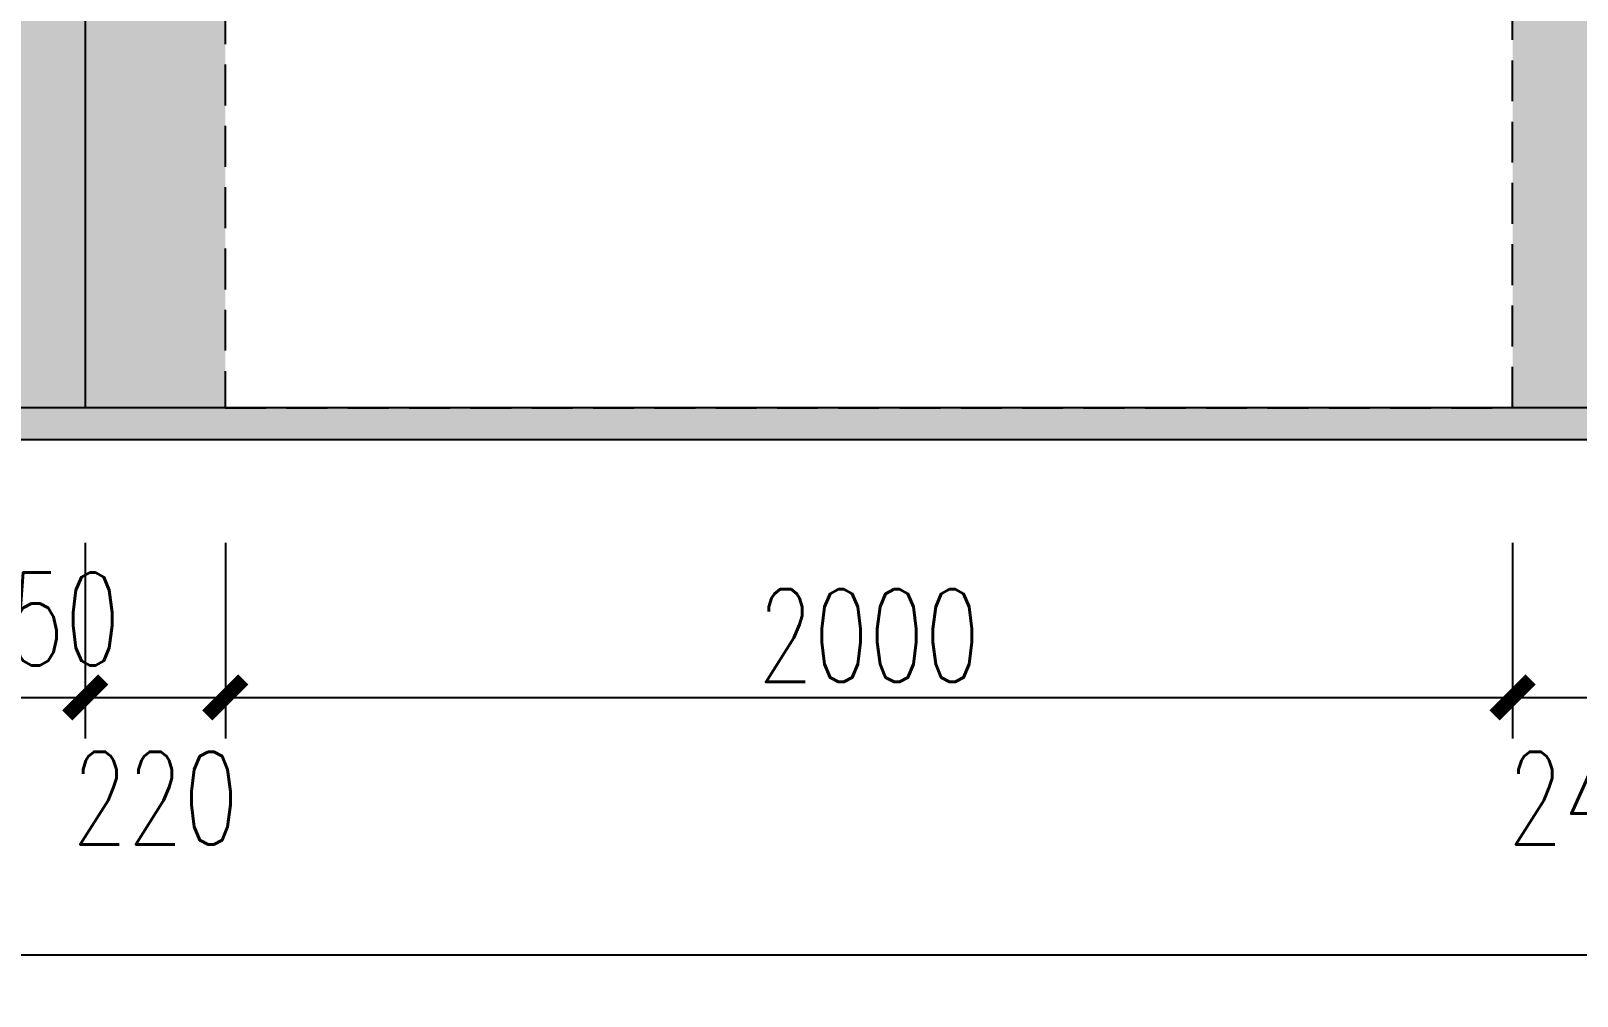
# Model space of a CAD drawing. Header units: millimetres. Extents: x 5625199 to 7433318, y -3316392 to -2552493.
# Drawn here: x 6406973 to 6409375, y -2677437 to -2675937 of the extents above; entities that cross this region are included whole.
import ezdxf

# ---------------------------------------------------------------- set-up
doc = ezdxf.new("R2010")
doc.units = ezdxf.units.MM
doc.header["$PDMODE"] = 35
doc.header["$PDSIZE"] = -10
doc.linetypes.add('DASHED', pattern=[19.05, 12.7, -6.35])
doc.layers.add('155', color=155, linetype='Continuous')
doc.styles.add('标注-尺寸', font='simplex.shx', dxfattribs={"width": 0.7})
doc.dimstyles.new('副本 100', dxfattribs={"dimscale": 0.8, "dimtxt": 180, "dimasz": 70, "dimexe": 80, "dimexo": 100, "dimgap": 30, "dimtad": 1, "dimdec": 0, "dimrnd": 5, "dimdsep": 46, "dimtxsty": '标注-尺寸', "dimblk": 'ARCHTICK', "dimcen": 0.2, "dimdle": 5, "dimclrd": 8, "dimclre": 8, "dimclrt": 2, "dimadec": 0, "dimazin": 0, "dimtfac": 1, "dimtdec": 0, "dimtmove": 2, "dimatfit": 3, "dimldrblk": 'ccccc', "dimfxl": 300, "dimfxlon": 1, "dimtolj": 1, "dimtzin": 0, "dimarcsym": 0})
pattern_1 = [(0, (273402.825, -417409.755), (9.525, 19.05), [0, -19.05])]

# ---------------------------------------------------------------- blocks, each defined once
blk = doc.blocks.new('_ArchTick')
at = {"color": 0, "linetype": 'ByBlock', "const_width": 0.4}
blk.add_lwpolyline([(-0.5, -0.5), (0.5, 0.5)], dxfattribs=at)
blk = doc.blocks.new('*D303')
at = {"layer": '155', "color": 8, "lineweight": -2, "ltscale": 500, "transparency": 16777216}
for p, q in [((6406907.3, -2676732.7), (6406907.3, -2677036.7)), ((6407057.3, -2676732.7), (6407057.3, -2677036.7)), ((6406903.3, -2676972.7), (6407061.3, -2676972.7))]:
    blk.add_line(p, q, dxfattribs=at)
at = {"layer": 'Defpoints', "color": 0, "transparency": 16777216}
for p in [(6406907.3, -2676422.7), (6407057.3, -2676422.7), (6407057.3, -2676972.7)]:
    blk.add_point(p, dxfattribs=at)
at = {"layer": '155', "color": 8, "linetype": 'ByBlock', "lineweight": -2, "transparency": 16777216, "xscale": 56, "yscale": 56, "zscale": 56, "rotation": 180}
blk.add_blockref('_ArchTick', (6406907.3, -2676972.7), dxfattribs=at)
at = {"layer": '155', "color": 8, "linetype": 'ByBlock', "lineweight": -2, "transparency": 16777216, "xscale": 56, "yscale": 56, "zscale": 56}
blk.add_blockref('_ArchTick', (6407057.3, -2676972.7), dxfattribs=at)
at = {"layer": '155', "color": 2, "ltscale": 500, "transparency": 16777216, "insert": (6406982.3, -2676850.9), "char_height": 144, "attachment_point": 5, "style": '标注-尺寸'}
blk.add_mtext('\\A1;150', dxfattribs=at)
blk = doc.blocks.new('ccccc')
h = blk.add_hatch(color=44)
h.dxf.hatch_style = 1
h.paths.add_polyline_path([(-1.713, -1.115), (-1.349, -1.475), (0, 0), (-1.349, 1.475), (-1.713, 1.115), (-0.424, 0)])
at = {"color": 44}
for p, q in [((-1.349, 1.475), (-1.713, 1.115)), ((0, 0), (-1.349, 1.475)), ((-1.713, 1.115), (-0.424, 0)), ((-0.424, 0), (-5.067, 0)), ((-1.713, -1.115), (-0.424, 0)), ((0, 0), (-1.349, -1.475)), ((-1.349, -1.475), (-1.713, -1.115))]:
    blk.add_line(p, q, dxfattribs=at)
blk = doc.blocks.new('*D304')
at = {"layer": '155', "color": 8, "lineweight": -2, "ltscale": 500, "transparency": 16777216}
for p, q in [((6407057.3, -2676732.7), (6407057.3, -2677036.7)), ((6407275, -2676732.7), (6407275, -2677036.7)), ((6407053.3, -2676972.7), (6407279, -2676972.7))]:
    blk.add_line(p, q, dxfattribs=at)
at = {"layer": 'Defpoints', "color": 0, "transparency": 16777216}
for p in [(6407057.3, -2676422.7), (6407275, -2676422.7), (6407275, -2676972.7)]:
    blk.add_point(p, dxfattribs=at)
at = {"layer": '155', "color": 8, "linetype": 'ByBlock', "lineweight": -2, "transparency": 16777216, "xscale": 56, "yscale": 56, "zscale": 56, "rotation": 180}
blk.add_blockref('_ArchTick', (6407057.3, -2676972.7), dxfattribs=at)
at = {"layer": '155', "color": 8, "linetype": 'ByBlock', "lineweight": -2, "transparency": 16777216, "xscale": 56, "yscale": 56, "zscale": 56}
blk.add_blockref('_ArchTick', (6407275, -2676972.7), dxfattribs=at)
at = {"layer": '155', "color": 2, "ltscale": 500, "transparency": 16777216, "insert": (6407166.2, -2677129.2), "char_height": 144, "attachment_point": 5, "style": '标注-尺寸'}
blk.add_mtext('\\A1;220', dxfattribs=at)
blk = doc.blocks.new('*D305')
at = {"layer": '155', "color": 8, "lineweight": -2, "ltscale": 500, "transparency": 16777216}
for p, q in [((6407275, -2676732.7), (6407275, -2677036.7)), ((6409275, -2676732.7), (6409275, -2677036.7)), ((6407271, -2676972.7), (6409279, -2676972.7))]:
    blk.add_line(p, q, dxfattribs=at)
at = {"layer": 'Defpoints', "color": 0, "transparency": 16777216}
for p in [(6407275, -2676422.7), (6409275, -2676422.7), (6409275, -2676972.7)]:
    blk.add_point(p, dxfattribs=at)
at = {"layer": '155', "color": 8, "linetype": 'ByBlock', "lineweight": -2, "transparency": 16777216, "xscale": 56, "yscale": 56, "zscale": 56, "rotation": 180}
blk.add_blockref('_ArchTick', (6407275, -2676972.7), dxfattribs=at)
at = {"layer": '155', "color": 8, "linetype": 'ByBlock', "lineweight": -2, "transparency": 16777216, "xscale": 56, "yscale": 56, "zscale": 56}
blk.add_blockref('_ArchTick', (6409275, -2676972.7), dxfattribs=at)
at = {"layer": '155', "color": 2, "ltscale": 500, "transparency": 16777216, "insert": (6408275, -2676876.7), "char_height": 144, "attachment_point": 5, "style": '标注-尺寸'}
blk.add_mtext('\\A1;2000', dxfattribs=at)
blk = doc.blocks.new('*D306')
at = {"layer": '155', "color": 8, "lineweight": -2, "ltscale": 500, "transparency": 16777216}
for p, q in [((6409275, -2676732.7), (6409275, -2677036.7)), ((6409518.5, -2676732.7), (6409518.5, -2677036.7)), ((6409271, -2676972.7), (6409522.5, -2676972.7))]:
    blk.add_line(p, q, dxfattribs=at)
at = {"layer": 'Defpoints', "color": 0, "transparency": 16777216}
for p in [(6409275, -2676422.7), (6409518.5, -2676422.7), (6409518.5, -2676972.7)]:
    blk.add_point(p, dxfattribs=at)
at = {"layer": '155', "color": 8, "linetype": 'ByBlock', "lineweight": -2, "transparency": 16777216, "xscale": 56, "yscale": 56, "zscale": 56, "rotation": 180}
blk.add_blockref('_ArchTick', (6409275, -2676972.7), dxfattribs=at)
at = {"layer": '155', "color": 8, "linetype": 'ByBlock', "lineweight": -2, "transparency": 16777216, "xscale": 56, "yscale": 56, "zscale": 56}
blk.add_blockref('_ArchTick', (6409518.5, -2676972.7), dxfattribs=at)
at = {"layer": '155', "color": 2, "ltscale": 500, "transparency": 16777216, "insert": (6409396.7, -2677129.2), "char_height": 144, "attachment_point": 5, "style": '标注-尺寸'}
blk.add_mtext('\\A1;245', dxfattribs=at)
blk = doc.blocks.new('*D373')
at = {"layer": '155', "color": 8, "lineweight": -2, "ltscale": 500, "transparency": 16777216}
for p, q in [((6387889, -2677132.7), (6387889, -2677436.7)), ((6414058.6, -2677132.7), (6414058.6, -2677436.7)), ((6387885, -2677372.7), (6414062.6, -2677372.7))]:
    blk.add_line(p, q, dxfattribs=at)
at = {"layer": 'Defpoints', "color": 0, "transparency": 16777216}
for p in [(6414058.6, -2676522.7), (6387889, -2676572.7), (6414058.6, -2677372.7)]:
    blk.add_point(p, dxfattribs=at)
at = {"layer": '155', "color": 8, "linetype": 'ByBlock', "lineweight": -2, "transparency": 16777216, "xscale": 56, "yscale": 56, "zscale": 56, "rotation": 180}
blk.add_blockref('_ArchTick', (6387889, -2677372.7), dxfattribs=at)
at = {"layer": '155', "color": 8, "linetype": 'ByBlock', "lineweight": -2, "transparency": 16777216, "xscale": 56, "yscale": 56, "zscale": 56}
blk.add_blockref('_ArchTick', (6414058.6, -2677372.7), dxfattribs=at)
at = {"layer": '155', "color": 2, "ltscale": 500, "transparency": 16777216, "insert": (6400973.8, -2677276.7), "char_height": 144, "attachment_point": 5, "style": '标注-尺寸'}
blk.add_mtext('\\A1;26170', dxfattribs=at)

msp = doc.modelspace()

# ---------------------------------------------------------------- hatches: boundary and pattern name
at = {"layer": '155', "ltscale": 500}
h = msp.add_hatch(dxfattribs=at)
h.set_pattern_fill('DOTS', color=250, scale=12)
h.set_pattern_definition(pattern_1)
h.paths.add_polyline_path([(6395208.44, -2676522.72), (6395360.25, -2676522.72), (6395360.25, -2675322.72), (6399160.25, -2675322.72), (6399160.25, -2676522.72), (6399353.73, -2676522.72), (6399353.73, -2672522.72), (6395208.44, -2672522.72)])
h.paths.add_polyline_path([(6395058.44, -2676522.72), (6395208.44, -2676522.72), (6395208.44, -2672522.72), (6395058.44, -2672522.72)])
h.paths.add_polyline_path([(6399353.73, -2676522.72), (6399503.73, -2676522.72), (6399503.73, -2672522.72), (6399353.73, -2672522.72)])
h.paths.add_polyline_path([(6401903.73, -2676522.72), (6402053.73, -2676522.72), (6402053.73, -2672522.72), (6401903.73, -2672522.72)])
h.paths.add_polyline_path([(6402053.73, -2676522.72), (6402184.7, -2676522.72), (6402184.7, -2675322.72), (6405984.7, -2675322.72), (6405984.7, -2676522.72), (6406157.34, -2676522.72), (6406157.34, -2672522.72), (6402053.73, -2672522.72)])
h.paths.add_polyline_path([(6406907.34, -2676522.72), (6407057.34, -2676522.72), (6407057.34, -2672522.72), (6406907.34, -2672522.72)])
h.paths.add_polyline_path([(6406157.34, -2676522.72), (6406307.34, -2676522.72), (6406307.34, -2672522.72), (6406157.34, -2672522.72)])
h.paths.add_polyline_path([(6409518.47, -2673434.13), (6411473, -2672522.72), (6409518.47, -2672522.72)])
h.paths.add_polyline_path([(6397288.44, -2674592.72), (6397288.44, -2674102.72), (6397778.44, -2674102.72), (6397778.44, -2674592.72)], flags=16)
h.paths.add_polyline_path([(6396538.44, -2674592.72), (6396538.44, -2674102.72), (6397028.44, -2674102.72), (6397028.44, -2674592.72)], flags=16)
h.paths.add_polyline_path([(6395788.44, -2674592.72), (6395788.44, -2674102.72), (6396278.44, -2674102.72), (6396278.44, -2674592.72)], flags=16)
h.paths.add_polyline_path([(6397308.44, -2674572.72), (6397308.44, -2674122.72), (6397758.44, -2674122.72), (6397758.44, -2674572.72)], flags=0)
h.paths.add_polyline_path([(6396558.44, -2674572.72), (6396558.44, -2674122.72), (6397008.44, -2674122.72), (6397008.44, -2674572.72)], flags=0)
h.paths.add_polyline_path([(6395808.44, -2674572.72), (6395808.44, -2674122.72), (6396258.44, -2674122.72), (6396258.44, -2674572.72)], flags=0)
h = msp.add_hatch(dxfattribs=at)
h.set_pattern_fill('DOTS', color=250, scale=12)
h.set_pattern_definition(pattern_1)
h.paths.add_polyline_path([(6409274.97, -2676522.72), (6409518.47, -2676522.72), (6409518.58, -2676422.72), (6409518.58, -2676402.72), (6409518.58, -2676372.72), (6409518.58, -2673922.72), (6409518.58, -2673674.27), (6409097.03, -2673870.85), (6409088.58, -2673852.72), (6409518.58, -2673652.21), (6409518.47, -2673456.2), (6409190.49, -2673609.14), (6409182.03, -2673591.02), (6409518.47, -2673434.13), (6409518.47, -2672522.72), (6407057.34, -2672522.72), (6407057.34, -2676522.72), (6407274.97, -2676522.72), (6407274.97, -2675322.72), (6409274.97, -2675322.72)])
h = msp.add_hatch(color=250, dxfattribs=at)
h.dxf.hatch_style = 1
h.paths.add_polyline_path([(6414058.61, -2676572.72), (6414058.61, -2676522.72), (6387889.02, -2676522.72), (6387889.02, -2676572.72)])

# ---------------------------------------------------------------- linework, layer by layer
at = {"color": 8, "linetype": 'DASHED', "ltscale": 5}
msp.add_lwpolyline([(6407274.97, -2676522.72), (6409274.97, -2676522.72), (6409274.97, -2675322.72), (6407274.97, -2675322.72)], close=True, dxfattribs=at)
at = {"layer": '155', "color": 5, "ltscale": 500}
msp.add_line((6407057.34, -2672522.72), (6407057.34, -2676522.72), dxfattribs=at)
at = {"layer": '155', "color": 0, "ltscale": 500}
for p, q in [((6414058.61, -2676522.72), (6387889.02, -2676522.72)), ((6414198.61, -2676572.72), (6387748.92, -2676572.72))]:
    msp.add_line(p, q, dxfattribs=at)

# ---------------------------------------------------------------- dimensions: what is measured, and where the dimension line sits
at = {"layer": '155', "ltscale": 500}
for base, p1, p2, picture, middle in [((6407057.34, -2676972.72), (6406907.34, -2676422.72), (6407057.34, -2676422.72), '*D303', (6406982.34, -2676850.88)), ((6407274.97, -2676972.72), (6407057.34, -2676422.72), (6407274.97, -2676422.72), '*D304', (6407166.16, -2677129.17)), ((6409518.4703, -2676972.7189), (6409274.9726, -2676422.7189), (6409518.4703, -2676422.7189), '*D306', (6409396.7214, -2677129.1702))]:
    dim = msp.add_linear_dim(base=base, p1=p1, p2=p2, dimstyle='副本 100', dxfattribs=at)
    dim.commit()
    dim.dimension.update_dxf_attribs({"geometry": picture, "text_midpoint": middle, "dimtype": 160})
for base, p1, p2, picture, middle in [((6409274.97, -2676972.72), (6407274.97, -2676422.72), (6409274.97, -2676422.72), '*D305', (6408274.97, -2676876.72)), ((6414058.61, -2677372.72), (6387889.02, -2676572.72), (6414058.61, -2676522.72), '*D373', (6400973.82, -2677276.72))]:
    dim = msp.add_linear_dim(base=base, p1=p1, p2=p2, dimstyle='副本 100', dxfattribs=at)
    dim.commit()
    dim.dimension.update_dxf_attribs({"geometry": picture, "text_midpoint": middle})

doc.saveas('drawing.dxf')
